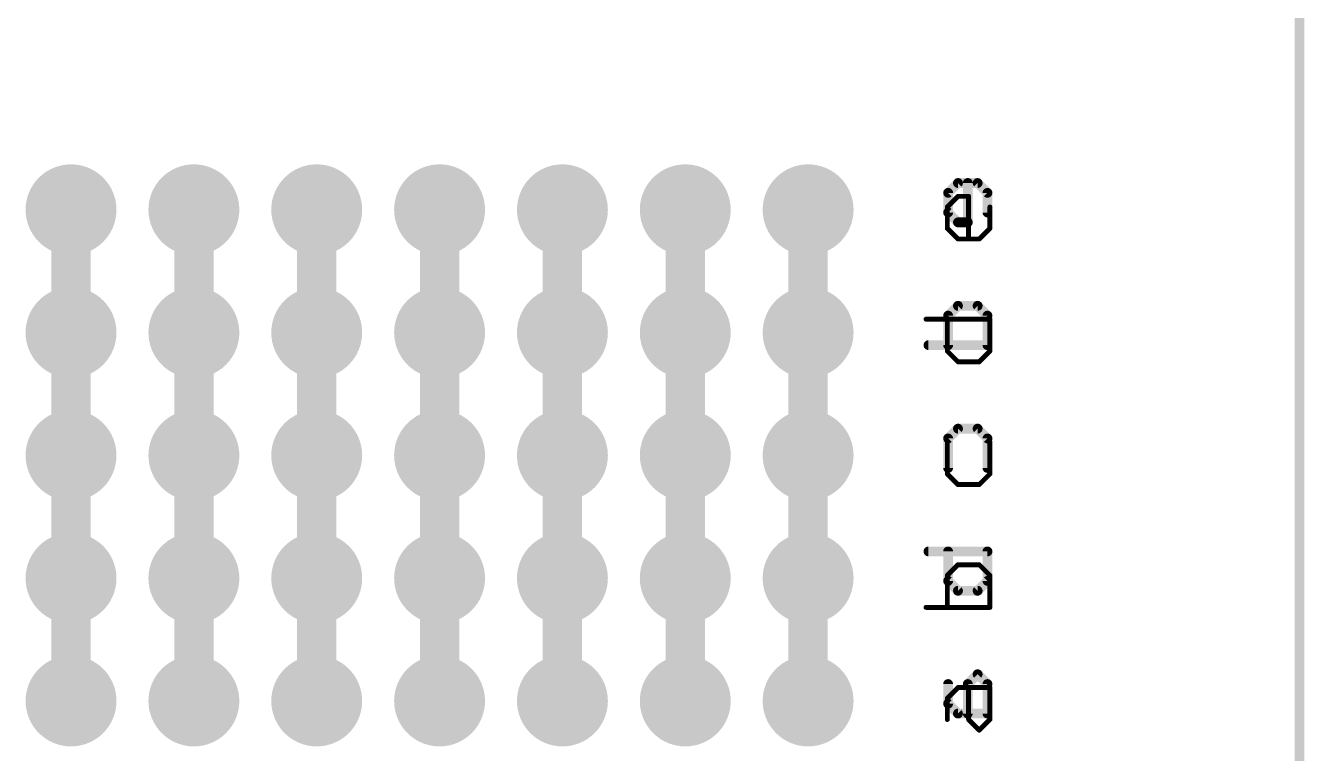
# Model space of a CAD drawing. Extents: x -0.1 to 94.1, y -0.1 to 63.6.
# Drawn here: x 67.64 to 94.08, y 16.69 to 31.75 of the extents above; entities that cross this region are included whole.
import ezdxf

# ---------------------------------------------------------------- set-up
doc = ezdxf.new("R2010")
doc.units = 0
for name, color, linetype in [('16', 132, 'CONTINUOUS'), ('17', 110, 'CONTINUOUS'), ('20', 53, 'CONTINUOUS'), ('21', 41, 'CONTINUOUS'), ('22', 40, 'CONTINUOUS'), ('51', 53, 'CONTINUOUS')]:
    doc.layers.add(name, color=color, linetype=linetype)

# ---------------------------------------------------------------- blocks, each defined once
blk = doc.blocks.new('RECT')
blk.add_solid([(-0.5, -0.5), (0.5, -0.5), (-0.5, 0.5), (0.5, 0.5)])
blk = doc.blocks.new('ROUNDP')
at = {"const_width": 0.5}
blk.add_lwpolyline([(0, -0.25, 1), (0, 0.25, 1), (0, -0.25)], format="xyb", dxfattribs=at)

msp = doc.modelspace()

# ---------------------------------------------------------------- linework, layer by layer
at = {"layer": '16', "const_width": 0.8128}
for points in [[(68.58, 27.94), (68.58, 25.4)], [(71.12, 25.4), (71.12, 27.94)], [(73.66, 27.94), (73.66, 25.4)], [(76.2, 25.4), (76.2, 27.94)], [(78.74, 27.94), (78.74, 25.4)], [(81.28, 25.4), (81.28, 27.94)], [(83.82, 27.94), (83.82, 25.4)], [(68.58, 25.4), (68.58, 22.86)], [(71.12, 22.86), (71.12, 25.4)], [(73.66, 25.4), (73.66, 22.86)], [(76.2, 22.86), (76.2, 25.4)], [(78.74, 25.4), (78.74, 22.86)], [(81.28, 22.86), (81.28, 25.4)], [(83.82, 25.4), (83.82, 22.86)], [(68.58, 22.86), (68.58, 20.32)], [(71.12, 20.32), (71.12, 22.86)], [(73.66, 22.86), (73.66, 20.32)], [(76.2, 20.32), (76.2, 22.86)], [(78.74, 22.86), (78.74, 20.32)], [(81.28, 20.32), (81.28, 22.86)], [(83.82, 22.86), (83.82, 20.32)], [(68.58, 20.32), (68.58, 17.78)], [(71.12, 17.78), (71.12, 20.32)], [(73.66, 20.32), (73.66, 17.78)], [(76.2, 17.78), (76.2, 20.32)], [(78.74, 20.32), (78.74, 17.78)], [(81.28, 17.78), (81.28, 20.32)], [(83.82, 20.32), (83.82, 17.78)]]:
    msp.add_lwpolyline(points, dxfattribs=at)
at = {"layer": '16', "const_width": 0.4064}
for points in [[(68.7832, 27.94, 1), (68.3768, 27.94)], [(71.3232, 27.94, 1), (70.9168, 27.94)], [(73.8632, 27.94, 1), (73.4568, 27.94)], [(76.4032, 27.94, 1), (75.9968, 27.94)], [(78.9432, 27.94, 1), (78.5368, 27.94)], [(81.4832, 27.94, 1), (81.0768, 27.94)], [(84.0232, 27.94, 1), (83.6168, 27.94)], [(68.7832, 25.4, 1), (68.3768, 25.4)], [(71.3232, 25.4, 1), (70.9168, 25.4)], [(73.8632, 25.4, 1), (73.4568, 25.4)], [(76.4032, 25.4, 1), (75.9968, 25.4)], [(78.9432, 25.4, 1), (78.5368, 25.4)], [(81.4832, 25.4, 1), (81.0768, 25.4)], [(84.0232, 25.4, 1), (83.6168, 25.4)], [(68.3768, 25.4, 1), (68.7832, 25.4)], [(70.9168, 25.4, 1), (71.3232, 25.4)], [(73.4568, 25.4, 1), (73.8632, 25.4)], [(75.9968, 25.4, 1), (76.4032, 25.4)], [(78.5368, 25.4, 1), (78.9432, 25.4)], [(81.0768, 25.4, 1), (81.4832, 25.4)], [(83.6168, 25.4, 1), (84.0232, 25.4)], [(68.7832, 22.86, 1), (68.3768, 22.86)], [(68.3768, 22.86, 1), (68.7832, 22.86)], [(71.3232, 22.86, 1), (70.9168, 22.86)], [(70.9168, 22.86, 1), (71.3232, 22.86)], [(73.8632, 22.86, 1), (73.4568, 22.86)], [(73.4568, 22.86, 1), (73.8632, 22.86)], [(76.4032, 22.86, 1), (75.9968, 22.86)], [(75.9968, 22.86, 1), (76.4032, 22.86)], [(78.9432, 22.86, 1), (78.5368, 22.86)], [(78.5368, 22.86, 1), (78.9432, 22.86)], [(81.4832, 22.86, 1), (81.0768, 22.86)], [(81.0768, 22.86, 1), (81.4832, 22.86)], [(84.0232, 22.86, 1), (83.6168, 22.86)], [(83.6168, 22.86, 1), (84.0232, 22.86)], [(68.7832, 20.32, 1), (68.3768, 20.32)], [(71.3232, 20.32, 1), (70.9168, 20.32)], [(73.8632, 20.32, 1), (73.4568, 20.32)], [(76.4032, 20.32, 1), (75.9968, 20.32)], [(78.9432, 20.32, 1), (78.5368, 20.32)], [(81.4832, 20.32, 1), (81.0768, 20.32)], [(84.0232, 20.32, 1), (83.6168, 20.32)], [(68.3768, 20.32, 1), (68.7832, 20.32)], [(70.9168, 20.32, 1), (71.3232, 20.32)], [(73.4568, 20.32, 1), (73.8632, 20.32)], [(75.9968, 20.32, 1), (76.4032, 20.32)], [(78.5368, 20.32, 1), (78.9432, 20.32)], [(81.0768, 20.32, 1), (81.4832, 20.32)], [(83.6168, 20.32, 1), (84.0232, 20.32)], [(68.3768, 17.78, 1), (68.7832, 17.78)], [(70.9168, 17.78, 1), (71.3232, 17.78)], [(73.4568, 17.78, 1), (73.8632, 17.78)], [(75.9968, 17.78, 1), (76.4032, 17.78)], [(78.5368, 17.78, 1), (78.9432, 17.78)], [(81.0768, 17.78, 1), (81.4832, 17.78)], [(83.6168, 17.78, 1), (84.0232, 17.78)]]:
    msp.add_lwpolyline(points, format="xyb", dxfattribs=at)
at = {"layer": '20', "const_width": 0.2032}
msp.add_lwpolyline([(93.98, 2.3221), (93.98, 61.1779)], dxfattribs=at)
at = {"layer": '21', "const_width": 0.1016}
for points in [[(86.6979, 27.9969), (86.9182, 28.2172)], [(86.6979, 27.5563), (86.6979, 27.9969)], [(86.9182, 28.2172), (87.1386, 28.2172)], [(87.1386, 28.2172), (87.1386, 27.3359)], [(87.5792, 27.9969), (87.5792, 27.5563)], [(86.9182, 27.3359), (86.6979, 27.5563)], [(87.5792, 27.5563), (87.3589, 27.3359)], [(87.3589, 27.3359), (86.9182, 27.3359)], [(86.2573, 25.6772), (87.5792, 25.6772)], [(86.6979, 25.0163), (86.6979, 25.6772)], [(87.5792, 25.6772), (87.5792, 25.0163)], [(86.9182, 24.7959), (86.6979, 25.0163)], [(87.5792, 25.0163), (87.3589, 24.7959)], [(87.3589, 24.7959), (86.9182, 24.7959)], [(86.6979, 23.1372), (86.6979, 22.4763)], [(87.5792, 22.4763), (87.5792, 23.1372)], [(86.6979, 22.4763), (86.9182, 22.2559)], [(87.3589, 22.2559), (87.5792, 22.4763)], [(86.9182, 22.2559), (87.3589, 22.2559)], [(86.9182, 20.5972), (86.6979, 20.3769)], [(87.3589, 20.5972), (86.9182, 20.5972)], [(87.5792, 20.3769), (87.3589, 20.5972)], [(86.6979, 20.3769), (86.6979, 19.7159)], [(87.5792, 19.7159), (87.5792, 20.3769)], [(86.2573, 19.7159), (87.5792, 19.7159)], [(86.6979, 17.8369), (86.9182, 18.0572)], [(86.9182, 18.0572), (87.5792, 18.0572)], [(87.1386, 17.3963), (87.1386, 18.0572)], [(87.5792, 18.0572), (87.5792, 17.3963)], [(86.6979, 17.3963), (86.6979, 17.8369)], [(87.3589, 17.1759), (87.1386, 17.3963)], [(87.5792, 17.3963), (87.3589, 17.1759)]]:
    msp.add_lwpolyline(points, dxfattribs=at)
at = {"layer": '21', "const_width": 0.0508}
for points in [[(86.7233, 27.9969, 1), (86.6725, 27.9969)], [(86.68, 28.0149, 1), (86.7159, 27.9789)], [(86.9182, 28.2426, 1), (86.9182, 28.1918)], [(86.9362, 28.1993, 1), (86.9003, 28.2352)], [(87.164, 28.2172, 1), (87.1132, 28.2172)], [(87.1386, 28.1918, 1), (87.1386, 28.2426)], [(87.6046, 27.9969, 1), (87.5538, 27.9969)], [(86.6725, 27.5563, 1), (86.7233, 27.5563)], [(86.7159, 27.5742, 1), (86.68, 27.5383)], [(87.5538, 27.5563, 1), (87.6046, 27.5563)], [(87.5972, 27.5383, 1), (87.5612, 27.5742)], [(86.9182, 27.3613, 1), (86.9182, 27.3105)], [(86.9003, 27.318, 1), (86.9362, 27.3539)], [(87.1132, 27.3359, 1), (87.164, 27.3359)], [(87.3409, 27.3539, 1), (87.3768, 27.318)], [(87.3589, 27.3105, 1), (87.3589, 27.3613)], [(86.2573, 25.7026, 1), (86.2573, 25.6518)], [(86.7233, 25.6772, 1), (86.6725, 25.6772)], [(87.6046, 25.6772, 1), (87.5538, 25.6772)], [(87.5792, 25.6518, 1), (87.5792, 25.7026)], [(86.6725, 25.0163, 1), (86.7233, 25.0163)], [(86.7159, 25.0342, 1), (86.68, 24.9983)], [(87.5538, 25.0163, 1), (87.6046, 25.0163)], [(87.5972, 24.9983, 1), (87.5612, 25.0342)], [(86.9182, 24.8213, 1), (86.9182, 24.7705)], [(86.9003, 24.778, 1), (86.9362, 24.8139)], [(87.3409, 24.8139, 1), (87.3768, 24.778)], [(87.3589, 24.7705, 1), (87.3589, 24.8213)], [(86.7233, 23.1372, 1), (86.6725, 23.1372)], [(87.6046, 23.1372, 1), (87.5538, 23.1372)], [(86.6725, 22.4763, 1), (86.7233, 22.4763)], [(86.7159, 22.4942, 1), (86.68, 22.4583)], [(87.5538, 22.4763, 1), (87.6046, 22.4763)], [(87.5972, 22.4583, 1), (87.5612, 22.4942)], [(86.9182, 22.2813, 1), (86.9182, 22.2305)], [(86.9003, 22.238, 1), (86.9362, 22.2739)], [(87.3409, 22.2739, 1), (87.3768, 22.238)], [(87.3589, 22.2305, 1), (87.3589, 22.2813)], [(86.9182, 20.6226, 1), (86.9182, 20.5718)], [(86.9362, 20.5793, 1), (86.9003, 20.6152)], [(87.3768, 20.6152, 1), (87.3409, 20.5793)], [(87.3589, 20.5718, 1), (87.3589, 20.6226)], [(86.7233, 20.3769, 1), (86.6725, 20.3769)], [(86.68, 20.3949, 1), (86.7159, 20.3589)], [(87.6046, 20.3769, 1), (87.5538, 20.3769)], [(87.5612, 20.3589, 1), (87.5972, 20.3949)], [(86.2573, 19.7413, 1), (86.2573, 19.6905)], [(86.6725, 19.7159, 1), (86.7233, 19.7159)], [(87.5538, 19.7159, 1), (87.6046, 19.7159)], [(87.5792, 19.6905, 1), (87.5792, 19.7413)], [(86.9182, 18.0826, 1), (86.9182, 18.0318)], [(86.9362, 18.0393, 1), (86.9003, 18.0752)], [(87.164, 18.0572, 1), (87.1132, 18.0572)], [(87.6046, 18.0572, 1), (87.5538, 18.0572)], [(87.5792, 18.0318, 1), (87.5792, 18.0826)], [(86.7233, 17.8369, 1), (86.6725, 17.8369)], [(86.68, 17.8549, 1), (86.7159, 17.8189)], [(86.6725, 17.3963, 1), (86.7233, 17.3963)], [(87.1565, 17.4142, 1), (87.1206, 17.3783)], [(87.1132, 17.3963, 1), (87.164, 17.3963)], [(87.3409, 17.1939, 1), (87.3768, 17.158)], [(87.3409, 17.158, 1), (87.3768, 17.1939)], [(87.5538, 17.3963, 1), (87.6046, 17.3963)], [(87.5972, 17.3783, 1), (87.5612, 17.4142)]]:
    msp.add_lwpolyline(points, format="xyb", dxfattribs=at)
at = {"layer": '22', "const_width": 0.2032}
for points in [[(86.9183, 28.4933), (86.7149, 28.2899)], [(87.325, 28.4933), (86.9183, 28.4933)], [(87.1217, 27.6798), (87.1217, 28.4933)], [(87.5284, 28.2899), (87.325, 28.4933)], [(86.7149, 28.2899), (86.7149, 27.8831)], [(87.5284, 27.8831), (87.5284, 28.2899)], [(86.7149, 27.8831), (86.9183, 27.6798)], [(86.9183, 27.6798), (87.1217, 27.6798)], [(86.9183, 25.9533), (86.7149, 25.7499)], [(87.325, 25.9533), (86.9183, 25.9533)], [(87.5284, 25.7499), (87.325, 25.9533)], [(86.7149, 25.7499), (86.7149, 25.1398)], [(87.5284, 25.1398), (87.5284, 25.7499)], [(86.3082, 25.1398), (87.5284, 25.1398)], [(86.7149, 23.2099), (86.9183, 23.4133)], [(86.7149, 22.5998), (86.7149, 23.2099)], [(86.9183, 23.4133), (87.325, 23.4133)], [(87.325, 23.4133), (87.5284, 23.2099)], [(87.5284, 23.2099), (87.5284, 22.5998)], [(86.3082, 20.8733), (87.5284, 20.8733)], [(86.7149, 20.2631), (86.7149, 20.8733)], [(87.5284, 20.8733), (87.5284, 20.2631)], [(86.9183, 20.0598), (86.7149, 20.2631)], [(87.5284, 20.2631), (87.325, 20.0598)], [(87.325, 20.0598), (86.9183, 20.0598)], [(87.325, 18.3333), (87.1217, 18.1299)], [(87.5284, 18.1299), (87.325, 18.3333)], [(86.7149, 18.1299), (86.7149, 17.7231)], [(87.1217, 18.1299), (87.1217, 17.5198)], [(87.5284, 17.5198), (87.5284, 18.1299)], [(86.7149, 17.7231), (86.9183, 17.5198)], [(86.9183, 17.5198), (87.5284, 17.5198)]]:
    msp.add_lwpolyline(points, dxfattribs=at)
at = {"layer": '22', "const_width": 0.1016}
for points in [[(86.9183, 28.5441, 1), (86.9183, 28.4425)], [(86.9542, 28.4573, 1), (86.8824, 28.5292)], [(87.1725, 28.4933, 1), (87.0709, 28.4933)], [(87.3609, 28.5292, 1), (87.2891, 28.4573)], [(87.325, 28.4425, 1), (87.325, 28.5441)], [(86.7657, 28.2899, 1), (86.6641, 28.2899)], [(86.679, 28.3258, 1), (86.7508, 28.254)], [(87.5792, 28.2899, 1), (87.4776, 28.2899)], [(87.4925, 28.254, 1), (87.5643, 28.3258)], [(86.7508, 27.9191, 1), (86.679, 27.8472)], [(86.6641, 27.8831, 1), (86.7657, 27.8831)], [(86.9183, 27.7306, 1), (86.9183, 27.629)], [(86.8824, 27.6438, 1), (86.9542, 27.7157)], [(87.1217, 27.629, 1), (87.1217, 27.7306)], [(87.4776, 27.8831, 1), (87.5792, 27.8831)], [(87.0709, 27.6798, 1), (87.1725, 27.6798)], [(86.9183, 26.0041, 1), (86.9183, 25.9025)], [(86.9542, 25.9173, 1), (86.8824, 25.9892)], [(87.3609, 25.9892, 1), (87.2891, 25.9173)], [(87.325, 25.9025, 1), (87.325, 26.0041)], [(86.7657, 25.7499, 1), (86.6641, 25.7499)], [(86.679, 25.7858, 1), (86.7508, 25.714)], [(87.5792, 25.7499, 1), (87.4776, 25.7499)], [(87.4925, 25.714, 1), (87.5643, 25.7858)], [(86.3082, 25.1906, 1), (86.3082, 25.089)], [(86.6641, 25.1398, 1), (86.7657, 25.1398)], [(87.4776, 25.1398, 1), (87.5792, 25.1398)], [(87.5284, 25.089, 1), (87.5284, 25.1906)], [(86.7657, 23.2099, 1), (86.6641, 23.2099)], [(86.679, 23.2458, 1), (86.7508, 23.174)], [(86.9183, 23.4641, 1), (86.9183, 23.3625)], [(86.9542, 23.3773, 1), (86.8824, 23.4492)], [(87.3609, 23.4492, 1), (87.2891, 23.3773)], [(87.325, 23.3625, 1), (87.325, 23.4641)], [(87.5792, 23.2099, 1), (87.4776, 23.2099)], [(87.4925, 23.174, 1), (87.5643, 23.2458)], [(86.6641, 22.5998, 1), (86.7657, 22.5998)], [(87.4776, 22.5998, 1), (87.5792, 22.5998)], [(86.3082, 20.9241, 1), (86.3082, 20.8225)], [(86.7657, 20.8733, 1), (86.6641, 20.8733)], [(87.5792, 20.8733, 1), (87.4776, 20.8733)], [(87.5284, 20.8225, 1), (87.5284, 20.9241)], [(86.7508, 20.2991, 1), (86.679, 20.2272)], [(87.5643, 20.2272, 1), (87.4925, 20.2991)], [(86.6641, 20.2631, 1), (86.7657, 20.2631)], [(86.9183, 20.1106, 1), (86.9183, 20.009)], [(86.8824, 20.0238, 1), (86.9542, 20.0957)], [(87.2891, 20.0957, 1), (87.3609, 20.0238)], [(87.325, 20.009, 1), (87.325, 20.1106)], [(87.4776, 20.2631, 1), (87.5792, 20.2631)], [(87.3609, 18.3692, 1), (87.2891, 18.2973)], [(87.3609, 18.2973, 1), (87.2891, 18.3692)], [(86.7657, 18.1299, 1), (86.6641, 18.1299)], [(87.0857, 18.1658, 1), (87.1576, 18.094)], [(87.1725, 18.1299, 1), (87.0709, 18.1299)], [(87.5792, 18.1299, 1), (87.4776, 18.1299)], [(87.4925, 18.094, 1), (87.5643, 18.1658)], [(86.7508, 17.7591, 1), (86.679, 17.6872)], [(86.6641, 17.7231, 1), (86.7657, 17.7231)], [(86.9183, 17.5706, 1), (86.9183, 17.469)], [(86.8824, 17.4838, 1), (86.9542, 17.5557)], [(87.0709, 17.5198, 1), (87.1725, 17.5198)], [(87.4776, 17.5198, 1), (87.5792, 17.5198)], [(87.5284, 17.469, 1), (87.5284, 17.5706)]]:
    msp.add_lwpolyline(points, format="xyb", dxfattribs=at)

# ---------------------------------------------------------------- block references
at = {"layer": '17', "xscale": 1.8796, "yscale": 1.8796, "rotation": 180}
for p in [(68.58, 27.94), (68.58, 27.94), (71.12, 27.94), (71.12, 27.94), (73.66, 27.94), (73.66, 27.94), (76.2, 27.94), (76.2, 27.94), (78.74, 27.94), (78.74, 27.94), (81.28, 27.94), (81.28, 27.94), (83.82, 27.94), (83.82, 27.94), (68.58, 25.4), (68.58, 25.4), (71.12, 25.4), (71.12, 25.4), (73.66, 25.4), (73.66, 25.4), (76.2, 25.4), (76.2, 25.4), (78.74, 25.4), (78.74, 25.4), (81.28, 25.4), (81.28, 25.4), (83.82, 25.4), (83.82, 25.4), (68.58, 22.86), (68.58, 22.86), (71.12, 22.86), (71.12, 22.86), (73.66, 22.86), (73.66, 22.86), (76.2, 22.86), (76.2, 22.86), (78.74, 22.86), (78.74, 22.86), (81.28, 22.86), (81.28, 22.86), (83.82, 22.86), (83.82, 22.86), (68.58, 20.32), (68.58, 20.32), (71.12, 20.32), (71.12, 20.32), (73.66, 20.32), (73.66, 20.32), (76.2, 20.32), (76.2, 20.32), (78.74, 20.32), (78.74, 20.32), (81.28, 20.32), (81.28, 20.32), (83.82, 20.32), (83.82, 20.32), (68.58, 17.78), (68.58, 17.78), (71.12, 17.78), (71.12, 17.78), (73.66, 17.78), (73.66, 17.78), (76.2, 17.78), (76.2, 17.78), (78.74, 17.78), (78.74, 17.78), (81.28, 17.78), (81.28, 17.78), (83.82, 17.78), (83.82, 17.78)]:
    msp.add_blockref('ROUNDP', p, dxfattribs=at)
at = {"layer": '51', "xscale": 0.508, "yscale": 0.508, "rotation": 90}
for p in [(68.58, 27.94), (71.12, 27.94), (73.66, 27.94), (76.2, 27.94), (78.74, 27.94), (81.28, 27.94), (83.82, 27.94), (68.58, 25.4), (71.12, 25.4), (73.66, 25.4), (76.2, 25.4), (78.74, 25.4), (81.28, 25.4), (83.82, 25.4), (68.58, 22.86), (71.12, 22.86), (73.66, 22.86), (76.2, 22.86), (78.74, 22.86), (81.28, 22.86), (83.82, 22.86), (68.58, 20.32), (71.12, 20.32), (73.66, 20.32), (76.2, 20.32), (78.74, 20.32), (81.28, 20.32), (83.82, 20.32), (68.58, 17.78), (71.12, 17.78), (73.66, 17.78), (76.2, 17.78), (78.74, 17.78), (81.28, 17.78), (83.82, 17.78)]:
    msp.add_blockref('RECT', p, dxfattribs=at)

doc.saveas('drawing.dxf')
